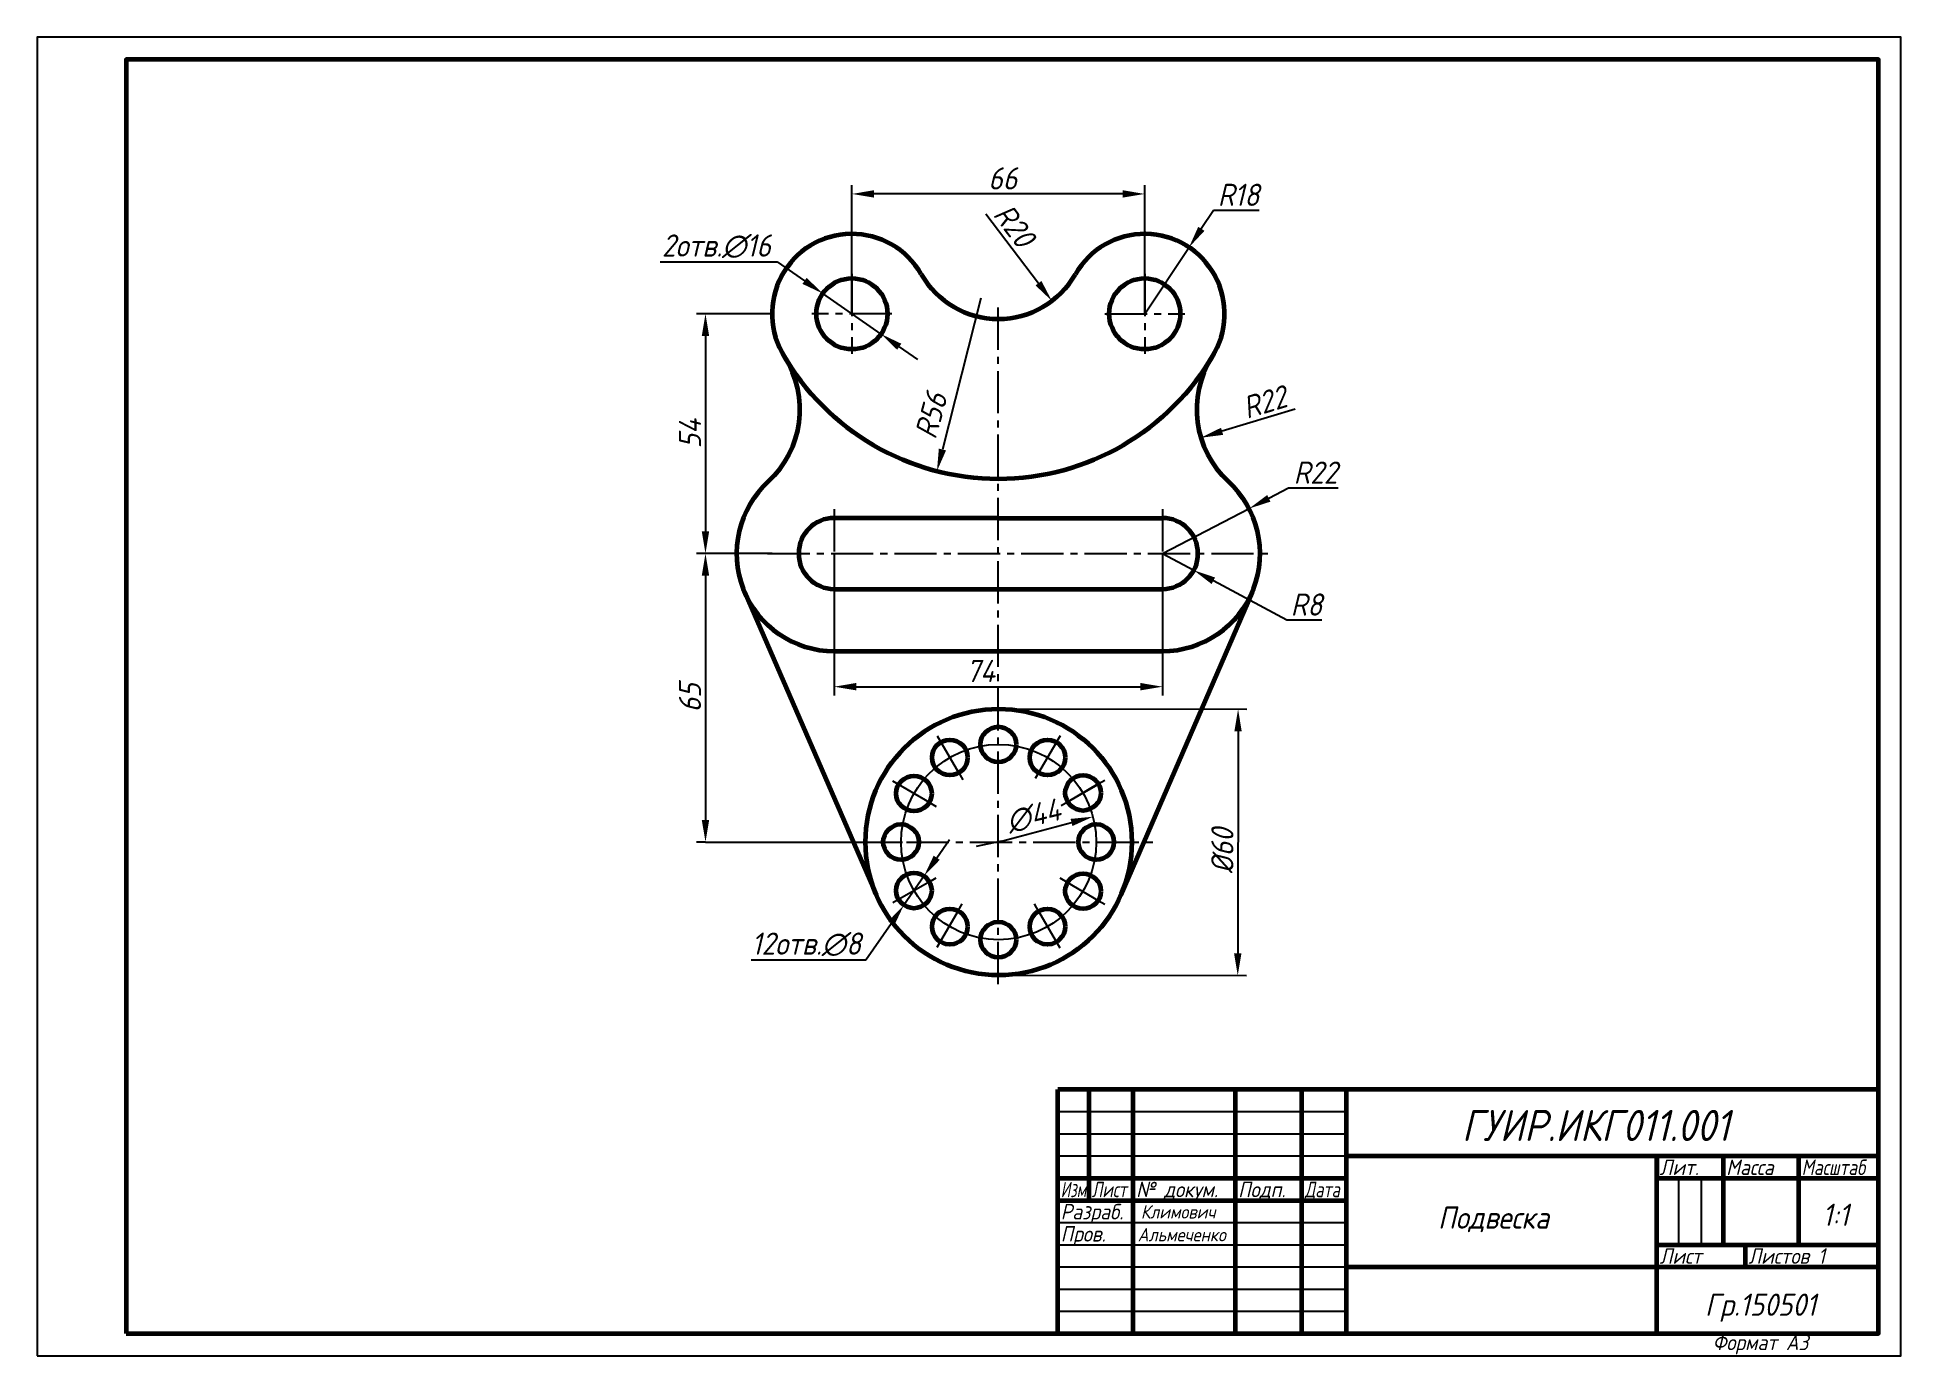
# Model space of a CAD drawing. Header units: millimetres. Extents: x 0 to 420, y 0 to 297.
import ezdxf
from ezdxf import colors
from ezdxf.entities.mleader import LeaderData, LeaderLine
from ezdxf.math import Vec2, Vec3

# ---------------------------------------------------------------- set-up
doc = ezdxf.new("R2010")
doc.units = ezdxf.units.MM
doc.header["$LTSCALE"] = 0.5
doc.linetypes.add('осевая2', pattern=[28.575, 19.05, -3.175, 3.175, -3.175])
doc.layers.get('0').update_dxf_attribs({"lineweight": 60})
doc.layers.get('Defpoints').update_dxf_attribs({"color": 5})
doc.layers.add('1-оси', color=1, linetype='осевая2')
doc.layers.add('3-размеры', color=6, linetype='Continuous')
doc.layers.add('4-текст', color=7, linetype='Continuous', true_color=0x00ad00)
doc.styles.get("Standard").update_dxf_attribs({"font": 'isocpeui.ttf', "width": 0.9})
doc.dimstyles.new('Standart', dxfattribs={"dimtxt": 5, "dimasz": 5, "dimexe": 2, "dimexo": 0, "dimgap": 1, "dimtad": 1, "dimtoh": 1, "dimdec": 0, "dimtxsty": 'Standard', "dimcen": 2.5, "dimadec": 0, "dimazin": 0, "dimtfac": 1, "dimtdec": 0, "dimtmove": 0, "dimatfit": 3, "dimldrblk": 'DOTSMALL', "dimfxl": 1, "dimarcsym": 0})

# ---------------------------------------------------------------- blocks, each defined once
blk = doc.blocks.new('*D2')
at = {"layer": '3-размеры', "color": 0, "lineweight": -2, "transparency": 16777216}
for p, q in [((183.61, 234.71), (183.61, 263.71)), ((244.61, 261.71), (188.61, 261.71)), ((249.61, 234.71), (249.61, 263.71))]:
    blk.add_line(p, q, dxfattribs=at)
at = {"layer": '3-размеры', "color": 0, "transparency": 16777216}
for points in [[(188.61, 262.55), (188.61, 260.88), (183.61, 261.71)], [(244.61, 262.55), (244.61, 260.88), (249.61, 261.71)]]:
    blk.add_solid(points, dxfattribs=at)
at = {"layer": 'Defpoints', "color": 0, "transparency": 16777216}
for p in [(183.61, 261.71), (183.61, 234.71), (249.61, 234.71)]:
    blk.add_point(p, dxfattribs=at)
at = {"layer": '3-размеры', "color": 0, "transparency": 16777216, "insert": (217.61, 265.21), "char_height": 5, "attachment_point": 5}
blk.add_mtext('66', dxfattribs=at)
blk = doc.blocks.new('_DotSmall')
at = {"color": 0, "linetype": 'ByBlock', "const_width": 0.5}
blk.add_lwpolyline([(-0.0625, 0, 1), (0.0625, 0, 1)], format="xyb", close=True, dxfattribs=at)
blk = doc.blocks.new('*D3')
at = {"layer": '3-размеры', "color": 0, "lineweight": -2, "transparency": 16777216}
for p, q in [((165.61, 234.71), (148.61, 234.71)), ((150.61, 229.71), (150.61, 185.71)), ((165.61, 180.71), (148.61, 180.71))]:
    blk.add_line(p, q, dxfattribs=at)
at = {"layer": '3-размеры', "color": 0, "transparency": 16777216}
for points in [[(149.77, 229.71), (151.44, 229.71), (150.61, 234.71)], [(149.77, 185.71), (151.44, 185.71), (150.61, 180.71)]]:
    blk.add_solid(points, dxfattribs=at)
at = {"layer": 'Defpoints', "color": 0, "transparency": 16777216}
for p in [(165.61, 234.71), (150.61, 180.71), (165.61, 180.71)]:
    blk.add_point(p, dxfattribs=at)
at = {"layer": '3-размеры', "color": 0, "transparency": 16777216, "insert": (147.11, 207.71), "char_height": 5, "attachment_point": 5, "rotation": 90}
blk.add_mtext('54', dxfattribs=at)
blk = doc.blocks.new('*D4')
at = {"layer": '3-размеры', "color": 0, "lineweight": -2, "transparency": 16777216}
for p, q in [((150.61, 180.71), (148.61, 180.71)), ((150.61, 175.71), (150.61, 120.71)), ((150.61, 115.71), (148.61, 115.71))]:
    blk.add_line(p, q, dxfattribs=at)
at = {"layer": '3-размеры', "color": 0, "transparency": 16777216}
for points in [[(149.77, 175.71), (151.44, 175.71), (150.61, 180.71)], [(149.77, 120.71), (151.44, 120.71), (150.61, 115.71)]]:
    blk.add_solid(points, dxfattribs=at)
at = {"layer": 'Defpoints', "color": 0, "transparency": 16777216}
for p in [(150.61, 180.71), (150.61, 115.71), (150.61, 115.71)]:
    blk.add_point(p, dxfattribs=at)
at = {"layer": '3-размеры', "color": 0, "transparency": 16777216, "insert": (147.11, 148.21), "char_height": 5, "attachment_point": 5, "rotation": 90}
blk.add_mtext('65', dxfattribs=at)
blk = doc.blocks.new('_None')
blk = doc.blocks.new('*D6')
at = {"layer": '3-размеры', "color": 0, "lineweight": -2, "transparency": 16777216}
blk.add_line((283.49, 213.23), (267.04, 208.24), dxfattribs=at)
at = {"layer": '3-размеры', "color": 0, "transparency": 16777216}
blk.add_solid([(266.8, 209.04), (267.28, 207.44), (262.26, 206.79)], dxfattribs=at)
at = {"layer": 'Defpoints', "color": 0, "transparency": 16777216}
for p in [(283.31, 213.17), (262.26, 206.79)]:
    blk.add_point(p, dxfattribs=at)
at = {"layer": '3-размеры', "color": 0, "transparency": 16777216, "insert": (276.64, 214.81), "char_height": 5, "attachment_point": 5, "rotation": 16.8713}
blk.add_mtext('R22', dxfattribs=at)
blk = doc.blocks.new('*D7')
at = {"layer": '3-размеры', "color": 0, "lineweight": -2, "transparency": 16777216}
for p, q in [((179.61, 180.71), (179.61, 148.71)), ((253.61, 180.71), (253.61, 148.71)), ((184.61, 150.71), (248.61, 150.71))]:
    blk.add_line(p, q, dxfattribs=at)
at = {"layer": '3-размеры', "color": 0, "transparency": 16777216}
for points in [[(184.61, 151.55), (184.61, 149.88), (179.61, 150.71)], [(248.61, 151.55), (248.61, 149.88), (253.61, 150.71)]]:
    blk.add_solid(points, dxfattribs=at)
at = {"layer": 'Defpoints', "color": 0, "transparency": 16777216}
for p in [(179.61, 180.71), (253.61, 180.71), (253.61, 150.71)]:
    blk.add_point(p, dxfattribs=at)
at = {"layer": '3-размеры', "color": 0, "transparency": 16777216, "insert": (212.61, 154.25), "char_height": 5, "attachment_point": 5}
blk.add_mtext('74', dxfattribs=at)
blk = doc.blocks.new('*D8')
at = {"layer": '3-размеры', "color": 0, "lineweight": -2, "transparency": 16777216}
for p, q in [((265.14, 258.01), (262.36, 253.85)), ((275.39, 258.01), (265.14, 258.01)), ((249.61, 234.71), (259.59, 249.69))]:
    blk.add_line(p, q, dxfattribs=at)
at = {"layer": '3-размеры', "color": 0, "transparency": 16777216}
blk.add_solid([(261.67, 254.31), (263.06, 253.39), (259.59, 249.69)], dxfattribs=at)
at = {"layer": 'Defpoints', "color": 0, "transparency": 16777216}
for p in [(259.59, 249.69), (249.61, 234.71)]:
    blk.add_point(p, dxfattribs=at)
at = {"layer": '3-размеры', "color": 0, "transparency": 16777216, "insert": (270.76, 261.51), "char_height": 5, "attachment_point": 5}
blk.add_mtext('R18', dxfattribs=at)
blk = doc.blocks.new('*D10')
at = {"layer": '3-размеры', "color": 0, "lineweight": -2, "transparency": 16777216}
blk.add_line((213.8, 257.26), (225.66, 241.6), dxfattribs=at)
at = {"layer": '3-размеры', "color": 0, "transparency": 16777216}
blk.add_solid([(226.33, 242.1), (225, 241.1), (228.68, 237.61)], dxfattribs=at)
at = {"layer": 'Defpoints', "color": 0, "transparency": 16777216}
for p in [(216.61, 253.56), (228.68, 237.61)]:
    blk.add_point(p, dxfattribs=at)
at = {"layer": '3-размеры', "color": 0, "transparency": 16777216, "insert": (220.22, 254.58), "char_height": 5, "attachment_point": 5, "rotation": 307.1442}
blk.add_mtext('R20', dxfattribs=at)
blk = doc.blocks.new('*D11')
at = {"layer": '3-размеры', "color": 0, "lineweight": -2, "transparency": 16777216}
blk.add_line((212.7, 238.23), (204.01, 204.14), dxfattribs=at)
at = {"layer": '3-размеры', "color": 0, "transparency": 16777216}
blk.add_solid([(203.2, 204.34), (204.82, 203.93), (202.78, 199.29)], dxfattribs=at)
at = {"layer": 'Defpoints', "color": 0, "transparency": 16777216}
for p in [(216.61, 253.56), (202.78, 199.29)]:
    blk.add_point(p, dxfattribs=at)
blk = doc.blocks.new('*D12')
at = {"layer": '3-размеры', "color": 0, "lineweight": -2, "transparency": 16777216}
for p, q in [((140.37, 246.43), (166.77, 246.43)), ((166.77, 246.43), (172.93, 242.14)), ((190.17, 230.15), (177.04, 239.28)), ((194.28, 227.29), (198.38, 224.43))]:
    blk.add_line(p, q, dxfattribs=at)
at = {"layer": '3-размеры', "color": 0, "transparency": 16777216}
for points in [[(173.41, 242.82), (172.46, 241.45), (177.04, 239.28)], [(194.75, 227.97), (193.8, 226.61), (190.17, 230.15)]]:
    blk.add_solid(points, dxfattribs=at)
at = {"layer": 'Defpoints', "color": 0, "transparency": 16777216}
for p in [(177.04, 239.28), (190.17, 230.15)]:
    blk.add_point(p, dxfattribs=at)
at = {"layer": '3-размеры', "color": 0, "transparency": 16777216, "insert": (153.07, 249.93), "char_height": 5, "attachment_point": 5}
blk.add_mtext('2отв.∅16', dxfattribs=at)
blk = doc.blocks.new('*D13')
at = {"layer": '3-размеры', "color": 0, "lineweight": -2, "transparency": 16777216}
for p, q in [((282.01, 195.44), (277.58, 193.14)), ((293.2, 195.44), (282.01, 195.44)), ((253.61, 180.71), (273.14, 190.84))]:
    blk.add_line(p, q, dxfattribs=at)
at = {"layer": '3-размеры', "color": 0, "transparency": 16777216}
blk.add_solid([(277.19, 193.88), (277.96, 192.4), (273.14, 190.84)], dxfattribs=at)
at = {"layer": 'Defpoints', "color": 0, "transparency": 16777216}
for p in [(273.14, 190.84), (253.61, 180.71)]:
    blk.add_point(p, dxfattribs=at)
at = {"layer": '3-размеры', "color": 0, "transparency": 16777216, "insert": (288.11, 198.94), "char_height": 5, "attachment_point": 5}
blk.add_mtext('R22', dxfattribs=at)
blk = doc.blocks.new('*D14')
at = {"layer": '3-размеры', "color": 0, "lineweight": -2, "transparency": 16777216}
for p, q in [((253.61, 180.71), (260.66, 176.94)), ((281.61, 165.71), (265.07, 174.58)), ((289.53, 165.71), (281.61, 165.71))]:
    blk.add_line(p, q, dxfattribs=at)
at = {"layer": '3-размеры', "color": 0, "transparency": 16777216}
blk.add_solid([(265.46, 175.31), (264.67, 173.84), (260.66, 176.94)], dxfattribs=at)
at = {"layer": 'Defpoints', "color": 0, "transparency": 16777216}
for p in [(253.61, 180.71), (260.66, 176.94)]:
    blk.add_point(p, dxfattribs=at)
at = {"layer": '3-размеры', "color": 0, "transparency": 16777216, "insert": (286.07, 169.21), "char_height": 5, "attachment_point": 5}
blk.add_mtext('R8', dxfattribs=at)
blk = doc.blocks.new('*D15')
at = {"layer": '3-размеры', "color": 0, "lineweight": -2, "transparency": 16777216}
for p, q in [((216.68, 145.71), (272.65, 145.64)), ((270.64, 140.65), (270.58, 90.65)), ((216.61, 85.71), (272.57, 85.64))]:
    blk.add_line(p, q, dxfattribs=at)
at = {"layer": '3-размеры', "color": 0, "transparency": 16777216}
for points in [[(269.81, 140.65), (271.47, 140.64), (270.65, 145.64)], [(269.74, 90.65), (271.41, 90.64), (270.57, 85.65)]]:
    blk.add_solid(points, dxfattribs=at)
at = {"layer": 'Defpoints', "color": 0, "transparency": 16777216}
for p in [(216.68, 145.71), (216.61, 85.71), (270.57, 85.65)]:
    blk.add_point(p, dxfattribs=at)
at = {"layer": '3-размеры', "color": 0, "transparency": 16777216, "insert": (267.11, 113.72), "char_height": 5, "attachment_point": 5, "rotation": 89.9267}
blk.add_mtext('%%C60', dxfattribs=at)
blk = doc.blocks.new('*D16')
at = {"layer": '3-размеры', "color": 0, "lineweight": -2, "transparency": 16777216}
blk.add_line((217.36, 115.9), (233.1, 120.12), dxfattribs=at)
at = {"layer": '3-размеры', "color": 0, "transparency": 16777216}
blk.add_solid([(232.89, 120.93), (233.32, 119.32), (237.93, 121.42)], dxfattribs=at)
at = {"layer": 'Defpoints', "color": 0, "transparency": 16777216}
for p in [(237.93, 121.42), (195.43, 110.01)]:
    blk.add_point(p, dxfattribs=at)
blk = doc.blocks.new('*D17')
at = {"layer": '3-размеры', "color": 0, "lineweight": -2, "transparency": 16777216}
for p, q in [((202.72, 112.17), (205.57, 116.28)), ((199.87, 108.07), (195.31, 101.49)), ((186.76, 89.17), (192.46, 97.39)), ((160.92, 89.17), (186.76, 89.17))]:
    blk.add_line(p, q, dxfattribs=at)
at = {"layer": '3-размеры', "color": 0, "transparency": 16777216}
for points in [[(202.04, 112.65), (203.41, 111.7), (199.87, 108.07)], [(191.78, 97.86), (193.15, 96.91), (195.31, 101.49)]]:
    blk.add_solid(points, dxfattribs=at)
at = {"layer": 'Defpoints', "color": 0, "transparency": 16777216}
for p in [(199.87, 108.07), (195.31, 101.49)]:
    blk.add_point(p, dxfattribs=at)
at = {"layer": '3-размеры', "color": 0, "transparency": 16777216, "insert": (173.34, 92.67), "char_height": 5, "attachment_point": 5}
blk.add_mtext('12отв.∅8', dxfattribs=at)

msp = doc.modelspace()

# ---------------------------------------------------------------- linework, layer by layer
for p, q in [((216.61, 188.71), (179.61, 188.71)), ((216.61, 188.71), (253.61, 188.71)), ((179.61, 172.71), (253.61, 172.71)), ((189.18, 103.72), (159.44, 171.92)), ((244.2, 103.77), (273.79, 171.96)), ((179.61, 158.71), (253.61, 158.71)), ((246.68, 115.71), (246.68, 115.71)), ((246.68, 115.71), (246.68, 115.71)), ((246.68, 115.71), (246.68, 115.71)), ((365, 45), (365, 40))]:
    msp.add_line(p, q)
at = {"lineweight": 60}
for p, q in [((415, 60), (230, 60)), ((230, 5), (230, 60)), ((237, 60), (237, 35)), ((247, 5), (247, 60)), ((270, 60), (270, 5)), ((285, 5), (285, 60)), ((295, 60), (295, 5)), ((295, 45), (415, 45)), ((365, 5), (365, 45)), ((380, 45), (380, 25)), ((397, 25), (397, 45)), ((230, 40), (295, 40)), ((365, 40), (415, 40)), ((230, 35), (295, 35)), ((365, 25), (415, 25)), ((385, 20), (385, 25)), ((295, 20), (415, 20))]:
    msp.add_line(p, q, dxfattribs=at)
at = {"lineweight": -3}
for p, q in [((230, 55), (295, 55)), ((230, 50), (295, 50)), ((230, 45), (295, 45)), ((370, 25), (370, 40)), ((375, 40), (375, 25)), ((230, 30), (295, 30)), ((230, 25), (295, 25)), ((230, 20), (295, 20)), ((230, 15), (295, 15)), ((230, 10), (295, 10))]:
    msp.add_line(p, q, dxfattribs=at)
at = {"lineweight": 60}
msp.add_lwpolyline([(20, 5), (415, 5), (415, 292), (20, 292)], close=True, dxfattribs=at)
for centre, radius in [((183.61, 234.71), 8), ((249.61, 234.71), 8), ((216.68, 115.71), 30), ((205.68, 134.77), 4), ((216.61, 137.71), 4), ((227.68, 134.77), 4), ((197.59, 126.65), 4), ((235.7, 126.78), 4), ((194.68, 115.71), 4), ((238.68, 115.71), 4), ((197.59, 104.78), 4), ((235.7, 104.65), 4), ((205.68, 96.66), 4), ((216.61, 93.71), 4), ((227.68, 96.66), 4)]:
    msp.add_circle(centre, radius)
at = {"lineweight": -3}
msp.add_circle((216.68, 115.71), 22, dxfattribs=at)
for centre, radius, start, end in [((183.61, 234.71), 18, 29.7243, 212.5822), ((249.61, 234.71), 18, 327.4178, 150.2757), ((216.61, 253.56), 20, 209.7243, 330.2757), ((149.9, 213.17), 22, 312.4626, 32.5822), ((216.61, 253.56), 56, 209.7243, 330.2757), ((283.31, 213.17), 22, 147.4178, 227.5374), ((179.61, 180.71), 22, 132.4626, 270), ((253.61, 180.71), 22, 270, 47.5374), ((179.61, 180.71), 8, 90, 270), ((253.61, 180.71), 8, 270, 90)]:
    msp.add_arc(centre, radius, start, end)
at = {"layer": '1-оси'}
for p, q in [((183.61, 243.71), (183.61, 225.71)), ((249.61, 243.71), (249.61, 225.71)), ((216.61, 83.71), (216.61, 236.71)), ((192.61, 234.71), (174.61, 234.71)), ((240.61, 234.71), (258.61, 234.71)), ((179.61, 190.71), (179.61, 170.71)), ((179.61, 190.71), (179.61, 180.71)), ((253.61, 190.71), (253.61, 170.71)), ((253.61, 190.71), (253.61, 180.71)), ((164.61, 180.71), (278.61, 180.71)), ((207.68, 131.3), (202.77, 139.81)), ((229.71, 138.21), (230.6, 139.72)), ((229.71, 138.21), (224.68, 129.67)), ((207.68, 131.3), (208.6, 129.71)), ((242.61, 130.8), (242.61, 130.8)), ((201.06, 124.65), (192.52, 129.56)), ((230.77, 123.92), (239.15, 128.79)), ((239.15, 128.79), (232.24, 124.77)), ((232.24, 124.77), (239.15, 128.79)), ((239.15, 128.79), (240.64, 129.66)), ((201.06, 124.65), (202.63, 123.75)), ((181.61, 115.71), (251.61, 115.71)), ((216.61, 115.71), (216.57, 115.73)), ((216.68, 115.71), (216.61, 115.85)), ((201.06, 106.77), (192.52, 101.86)), ((201.06, 106.77), (202.63, 107.68)), ((232.22, 106.62), (230.54, 107.6)), ((232.22, 106.62), (239.12, 102.58)), ((207.55, 100.2), (208.48, 101.79)), ((225.7, 100.13), (224.73, 101.79)), ((239.12, 102.58), (240.61, 101.71)), ((207.55, 100.2), (202.61, 91.71)), ((225.7, 100.13), (230.61, 91.71))]:
    msp.add_line(p, q, dxfattribs=at)
at = {"layer": '3-размеры'}
msp.add_line((217.36, 115.9), (211.61, 114.71), dxfattribs=at)
at = {"layer": 'Defpoints'}
msp.add_lwpolyline([(0, 0), (420, 0), (420, 297), (0, 297)], close=True, dxfattribs=at)

# ---------------------------------------------------------------- texts
at = {"lineweight": -3, "width": 0.9}
msp.add_text('Формат А3', height=3.5, dxfattribs=at).set_placement((377.6, 1.25))
at = {"layer": '3-размеры', "width": 0.9}
for s, rotation, p in [('R56', 74.3489, (202.47, 206.21)), ('∅44', 13.8387, (219.16, 117.88))]:
    msp.add_text(s, height=5, rotation=rotation, dxfattribs=at).set_placement(p)
at = {"layer": '4-текст', "width": 0.9}
for s, height, p in [('ГУИР.ИКГ011.001', 7, (321.09, 48.37)), ('Климович', 3, (248.74, 30.9)), ('Подвеска', 5, (315.71, 28.61)), ('1:1', 5, (402.35, 29.25)), ('Альмеченко', 3, (248.03, 25.76)), ('Гр.150501', 5, (375.88, 8.99))]:
    msp.add_text(s, height=height, dxfattribs=at).set_placement(p)
at = {"layer": '4-текст', "lineweight": -3}
for s, width, p in [('Лит.', 0.9, (365.67, 40.7)), ('Масса', 0.9, (380.67, 40.7)), ('Масштаб', 0.8, (397.67, 40.7)), ('Изм.', 0.7, (230.67, 35.7)), ('Лист', 0.75, (237.67, 35.7)), ('№ докум.', 0.9, (247.67, 35.7)), ('Подп.', 0.9, (270.67, 35.7)), ('Дата', 0.75, (285.67, 35.7)), ('Разраб.', 0.9, (230.67, 30.7)), ('Пров.', 0.9, (230.67, 25.7)), ('Лист', 0.9, (365.67, 20.7)), ('Листов 1', 0.9, (385.67, 20.7))]:
    msp.add_text(s, height=3.5, dxfattribs=dict(at, width=width)).set_placement(p)

# ---------------------------------------------------------------- dimensions: what is measured, and where the dimension line sits
at = {"layer": '3-размеры'}
for base, p1, p2, picture, middle in [((183.61, 261.71), (249.61, 234.71), (183.61, 234.71), '*D2', (217.61, 261.71)), ((253.61, 150.71), (179.61, 180.71), (253.61, 180.71), '*D7', (212.61, 150.71))]:
    dim = msp.add_linear_dim(base=base, p1=p1, p2=p2, dimstyle='Standart', dxfattribs=at)
    dim.commit()
    dim.dimension.update_dxf_attribs({"geometry": picture, "text_midpoint": middle, "dimtype": 160})
for center, mpoint, picture, middle in [((249.61, 234.71), (259.59, 249.69), '*D8', (270.76, 261.51)), ((253.61, 180.71), (273.14, 190.84), '*D13', (288.11, 198.94))]:
    dim = msp.add_radius_dim(center=center, mpoint=mpoint, dimstyle='Standart', dxfattribs=at)
    dim.commit()
    dim.dimension.update_dxf_attribs({"geometry": picture, "text_midpoint": middle})
for center, mpoint, picture, middle in [((216.61, 253.56), (228.68, 237.61), '*D10', (217.43, 252.46)), ((283.31, 213.17), (262.26, 206.79), '*D6', (277.66, 211.46)), ((253.61, 180.71), (260.66, 176.94), '*D14', (286.07, 165.71))]:
    dim = msp.add_radius_dim(center=center, mpoint=mpoint, dimstyle='Standart', dxfattribs=at)
    dim.commit()
    dim.dimension.update_dxf_attribs({"geometry": picture, "text_midpoint": middle, "dimtype": 164})
for p1, p2, text, picture, middle in [((190.17, 230.15), (177.04, 239.28), '2отв.<>', '*D12', (153.07, 246.43)), ((195.43, 110.01), (237.93, 121.42), ' ', '*D16', (217.36, 115.9)), ((199.87, 108.07), (195.31, 101.49), '12отв.<>', '*D17', (173.34, 89.17))]:
    dim = msp.add_diameter_dim_2p(p1=p1, p2=p2, text=text, dimstyle='Standart', dxfattribs=at)
    dim.commit()
    dim.dimension.update_dxf_attribs({"geometry": picture, "text_midpoint": middle, "dimtype": 163})
dim = msp.add_radius_dim(center=(216.61, 253.56), mpoint=(202.78, 199.29), text=' ', dimstyle='Standart', dxfattribs=at)
dim.commit()
dim.dimension.update_dxf_attribs({"geometry": '*D11', "text_midpoint": (212.7, 238.23), "dimtype": 164})
for base, p1, p2, picture, middle in [((150.61, 180.71), (165.61, 234.71), (165.61, 180.71), '*D3', (150.61, 207.71)), ((150.61, 115.71), (150.61, 180.71), (150.61, 115.71), '*D4', (150.61, 148.21))]:
    dim = msp.add_linear_dim(base=base, p1=p1, p2=p2, angle=90, dimstyle='Standart', dxfattribs=at)
    dim.commit()
    dim.dimension.update_dxf_attribs({"geometry": picture, "text_midpoint": middle, "dimtype": 160})
dim = msp.add_linear_dim(base=(270.57, 85.65), p1=(216.68, 145.71), p2=(216.61, 85.71), angle=269.9267, text='%%C<>', dimstyle='Standart', dxfattribs=at)
dim.commit()
dim.dimension.update_dxf_attribs({"geometry": '*D15', "text_midpoint": (270.61, 113.71), "dimtype": 161})

# ---------------------------------------------------------------- leaders
ml = msp.add_multileader_mtext('Standard', dxfattribs=at)
ml.set_content('', color=256)
ml.set_leader_properties()
ml.set_arrow_properties(name='NONE')
ml.build(insert=Vec2(0, 0))
ml.multileader.update_dxf_attribs({"text_right_attachment_type": 6, "dogleg_length": 0.36})
ctx = ml.context
ctx.base_point, ctx.plane_origin = Vec3(195.04, 115.71), Vec3(150.61, 115.71)
ctx.right_attachment = 6
notes = []
notes.append((ctx, [(0, (1, 1, 0), (194.68, 115.71), (1, 0), 0.36, [(0, [(150.61, 115.71)], 0, [])])]))
ctx.mtext.insert, ctx.mtext.flow_direction = Vec3(197.04, 117.71), 5
for ctx, leaders in notes:
    for number, flags, end, landing, length, lines in leaders:
        leader = LeaderData()
        leader.index, (leader.has_last_leader_line, leader.has_dogleg_vector, leader.attachment_direction) = number, flags
        leader.last_leader_point, leader.dogleg_vector, leader.dogleg_length = Vec3(end), Vec3(landing), length
        for number, points, colour, breaks in lines:
            line = LeaderLine()
            line.index, line.vertices, line.color, line.breaks = number, Vec3.list(points), colors.encode_raw_color(colour), breaks
            leader.lines.append(line)
        ctx.leaders.append(leader)

doc.saveas('drawing.dxf')
